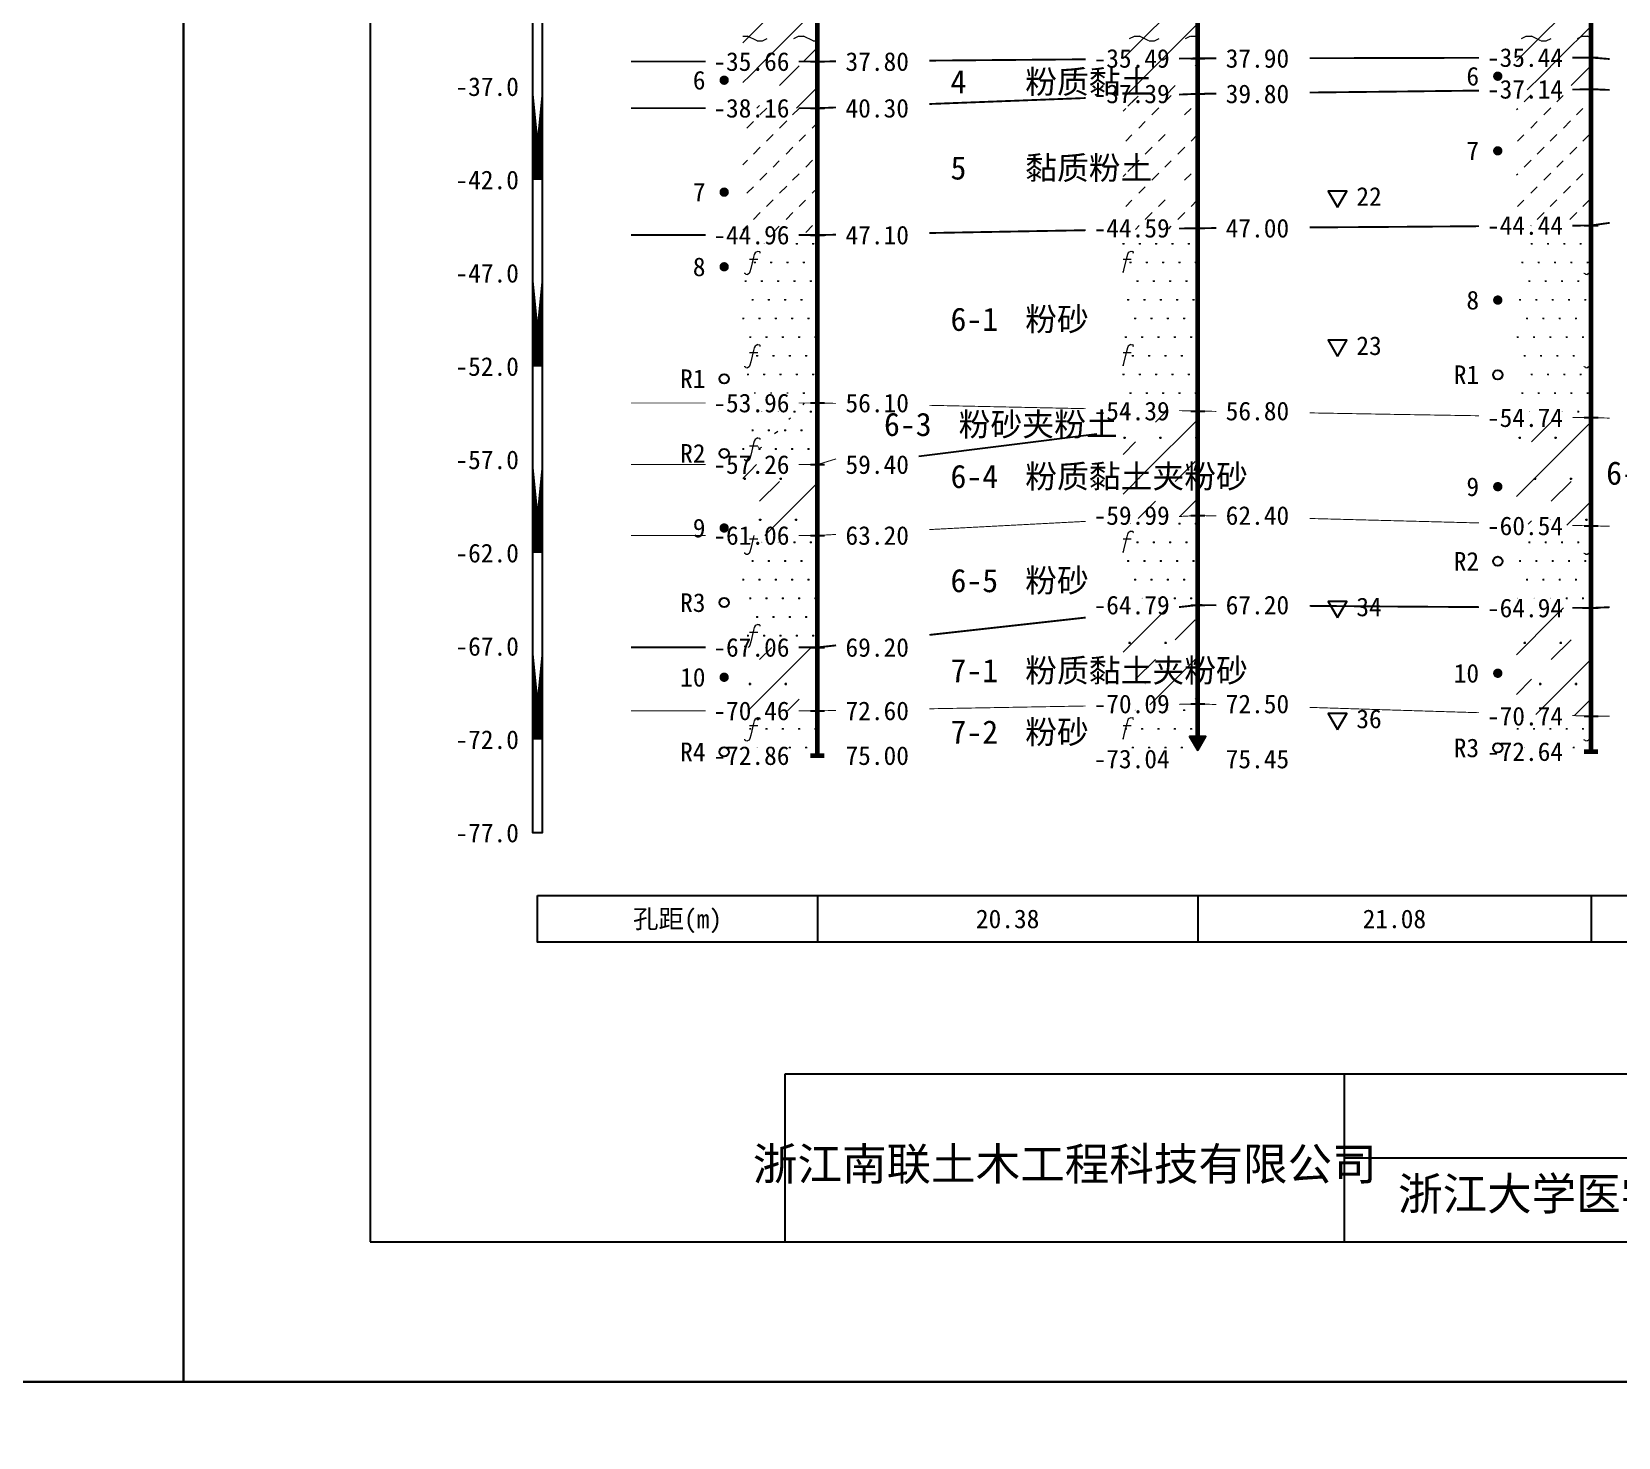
# Model space of a CAD drawing. Extents: x -37 to 3540, y -1485 to 297.
# Drawn here: x 2886.9 to 3056.9, y -302.9 to -152.3 of the extents above; entities that cross this region are included whole.
import ezdxf
from ezdxf.enums import TextEntityAlignment as Align

# ---------------------------------------------------------------- set-up
doc = ezdxf.new("R2010")
doc.units = 0
doc.layers.get('0').update_dxf_attribs({"linetype": 'CONTINUOUS'})
for name, color, linetype in [('CURVE', 200, 'CONTINUOUS'), ('FRAME', 7, 'CONTINUOUS'), ('HOLE', 41, 'CONTINUOUS'), ('RULER', 7, 'CONTINUOUS'), ('SAMPLE', 1, 'CONTINUOUS'), ('STRATUM', 241, 'CONTINUOUS')]:
    doc.layers.add(name, color=color, linetype=linetype)
doc.layers.add('HATCH', color=7, linetype='CONTINUOUS', lineweight=13)
doc.styles.add('ST', font='')
doc.styles.get('ST').set_extended_font_data('SimSun')
pattern_1 = [(45, (2934.1222, -297), (-2.12132, 2.12132), [10, 0]), (26.565, (2935.1963, -297.2536), (5.999823, 5.999812), [0.567, -12.849]), (0, (2934.6293, -297.2536), (0, 6), [0.567, -5.433]), (26.565, (2932.541, -297), (5.999823, 5.999812), [0.567, -12.849]), (0, (2933.048, -296.7464), (0, 6), [0.567, -5.433]), (153.435, (2934.6293, -297.2536), (-5.999818, -5e-06), [1.134, -12.2826]), (26.565, (2938.1963, -294.2536), (5.999823, 5.999812), [0.567, -12.849]), (0, (2937.6293, -294.2536), (0, 6), [0.567, -5.433]), (26.565, (2935.541, -294), (5.999823, 5.999812), [0.567, -12.849]), (0, (2936.048, -293.7464), (0, 6), [0.567, -5.433]), (153.435, (2937.6293, -294.2536), (-5.999818, -5e-06), [1.134, -12.2826])]
pattern_2 = [(45, (2934.122, -297), (-4.24264, 4.24264), [10, 0]), (45, (2935.183, -300.182), (-2.12132, 6.36396), [3, -3])]
pattern_3 = [(45, (2934.122, -297), (-6e-07, 6.99998), [0.9473, -8.9522]), (45, (2935.522, -295.6), (-6e-07, 6.99998), [0.9869, -8.9126]), (45, (2936.922, -294.2), (-6e-07, 6.99998), [1.06018, -8.83931]), (45, (2938.322, -292.8), (-6e-07, 6.99998), [0.94918, -8.95032]), (45, (2939.722, -291.4), (-6e-07, 6.99998), [1.0365, -8.863]), (45, (2937.622, -297), (-6e-07, 6.99998), [1.01335, -8.88615]), (45, (2939.022, -295.6), (-6e-07, 6.99998), [1.07896, -12.12037]), (45, (2940.422, -294.2), (-6e-07, 6.99998), [0.99882, -8.90067]), (45, (2934.822, -292.8), (-4e-07, 6.99998), [1.05533, -8.84416]), (45, (2936.222, -291.4), (-4e-07, 6.99998), [1.0365, -8.863])]
pattern_4 = [(82.875, (2933.2876, -298.206), (0.000369, 10.0001764), [0.0893, -80.5337]), (143.13, (2933.3886, -298.2818), (-29.999964, 20.000054), [0.12627, -49.87373]), (172.875, (2933.5658, -298.304), (-70.000246, 9.99966), [0.17857, -80.44443]), (206.565, (2933.7443, -298.2147), (-9.9997, -9.99969), [0.19954, -22.16046]), (243.435, (2933.8335, -298.0363), (9e-06, -9.9997), [0.19954, -22.16146]), (255.964, (2933.9228, -297.679), (-0.0002, -9.9995), [0.36813, -40.86287]), (255.964, (2934.2328, -296.439), (-0.0002, -9.9995), [1.2784, -39.9526]), (255.964, (2934.3013, -296.165), (-0.0002, -9.9995), [0.28235, -40.94865]), (216.87, (2934.4916, -295.9108), (-9.999982, -10.000018), [0.12627, -49.87373]), (243.435, (2934.3906, -295.9865), (9e-06, -9.9997), [0.19954, -22.16146]), (206.565, (2934.67, -295.8215), (-9.9997, -9.99969), [0.19954, -22.16046]), (172.875, (2934.8472, -295.8437), (-70.000246, 9.99966), [0.17857, -80.44443]), (143.13, (2934.9482, -295.9194), (-29.999964, 20.000054), [0.12627, -49.87373]), (82.875, (2934.9372, -296.008), (0.000369, 10.000176), [0.0893, -80.5337]), (0, (2933.792, -296.66), (0, 10), [0.89286, -9.10714]), (0, (2934.1472, -297), (1, 2), [0, -1.75]), (0, (2934.1222, -296.975), (1, 2), [0, -1.75]), (0, (2934.1222, -297), (1, 2), [0, -1.75]), (0, (2934.0972, -297), (1, 2), [0, -1.75]), (0, (2934.1222, -297.025), (1, 2), [0, -1.75])]
pattern_5 = [(82.875, (2932.286, -299.6533), (0.000812, 22.00039), [0.1964, -177.1742]), (143.13, (2932.5083, -299.82), (-65.99992, 44.00012), [0.2778, -109.7222]), (172.875, (2932.898, -299.8687), (-154.00054, 21.999253), [0.3929, -176.9777]), (206.565, (2933.291, -299.672), (-21.99935, -21.9993), [0.439, -48.753]), (243.435, (2933.487, -299.28), (2e-05, -21.99933), [0.439, -48.7552]), (255.964, (2933.6835, -298.494), (-0.00044, -21.9989), [0.8099, -89.8983]), (255.964, (2934.3656, -295.7656), (-0.00044, -21.9989), [2.8124, -87.8958]), (255.964, (2934.516, -295.163), (-0.00044, -21.9989), [0.6212, -90.087]), (216.87, (2934.935, -294.6037), (-21.99996, -22.00004), [0.2778, -109.7222]), (243.435, (2934.713, -294.77), (2e-05, -21.99933), [0.439, -48.7552]), (206.565, (2935.327, -294.407), (-21.99935, -21.9993), [0.439, -48.753]), (172.875, (2935.7172, -294.456), (-154.00054, 21.999253), [0.3929, -176.9777]), (143.13, (2935.9395, -294.6228), (-65.99992, 44.00012), [0.2778, -109.7222]), (82.875, (2935.9151, -294.8177), (0.00081, 22.00039), [0.1964, -177.1742]), (0, (2933.397, -296.252), (0, 22), [1.9643, -20.0357]), (0, (2934.177, -297), (2.2, 4.4), [0, -3.85]), (0, (2934.122, -296.945), (2.2, 4.4), [0, -3.85]), (0, (2934.122, -297), (2.2, 4.4), [0, -3.85]), (0, (2934.067, -297), (2.2, 4.4), [0, -3.85]), (0, (2934.122, -297.055), (2.2, 4.4), [0, -3.85])]

# ---------------------------------------------------------------- blocks, each defined once
blk = doc.blocks.new('图签_A3长')
for p, q in [((0, 18), (-380, 18)), ((-380, 18), (-380, 0)), ((-320, 0), (-320, 18)), ((-320, 9), (0, 9)), ((-380, 0), (0, 0))]:
    blk.add_line(p, q)
at = {"style": 'ST'}
for tag, p in [('01＿单位名称', (-349.98, 8.36)), ('02＿工程名称', (-271.3, 5.16)), ('04＿工程编号', (-176.51, 4.65)), ('05＿日期', (-35.59, 4.65)), ('06＿图号', (-11.16, 4.91))]:
    blk.add_attdef(tag, text='', height=3.5, dxfattribs=at).set_placement(p, align=Align.MIDDLE_CENTER)
at = {"style": 'ST', "width": 0.85}
blk.add_attdef('03＿图件名称', text='', height=3, dxfattribs=at).set_placement((-205.49, 5.05), align=Align.MIDDLE_CENTER)
blk = doc.blocks.new('Trigon')
blk.add_hatch(color=256).paths.add_polyline_path([(-0.87, 1.5), (0, 0), (0.87, 1.5)])
blk.add_lwpolyline([(0, 0), (0.87, 1.5), (-0.87, 1.5)], close=True)
blk = doc.blocks.new('SampleSoilUndisturbed')
at = {"const_width": 0.5}
blk.add_lwpolyline([(-0.25, 0, 1), (0.25, 0, 1)], format="xyb", close=True, dxfattribs=at)
blk = doc.blocks.new('SampleSoilDisturbed')
blk.add_circle((0, 0), 0.5)
blk = doc.blocks.new('TrigonHollow')
blk.add_lwpolyline([(0, -1.15), (1, 0.58), (-1, 0.58)], close=True)

msp = doc.modelspace()

# ---------------------------------------------------------------- hatches: boundary and pattern name
at = {"layer": 'HATCH'}
h = msp.add_hatch(dxfattribs=at)
h.set_pattern_fill('YNNT', color=251, style=0)
h.set_pattern_definition(pattern_1)
h.paths.add_polyline_path([(3011.84, -140.93), (3003.84, -141.7), (3003.84, -155.2), (3011.84, -155.13)])
h.paths.add_polyline_path([(2992.54, -151.83), (3012.04, -151.83), (3012.04, -146.95), (2992.54, -146.95)], flags=9)
h.paths.add_polyline_path([(2999.77, -156.62), (3009.33, -156.62), (3009.33, -153.69), (2999.77, -153.69)], flags=9)
h.paths.add_polyline_path([(2999.77, -142.42), (3009.33, -142.42), (3009.33, -139.49), (2999.77, -139.49)], flags=9)
h = msp.add_hatch(dxfattribs=at)
h.set_pattern_fill('YNNT', color=251, style=0)
h.set_pattern_definition(pattern_1)
h.paths.add_polyline_path([(3054, -141.24), (3046, -141.18), (3046, -155.06), (3054, -155.04)])
h.paths.add_polyline_path([(3041.93, -156.53), (3051.49, -156.53), (3051.49, -153.6), (3041.93, -153.6)], flags=9)
h.paths.add_polyline_path([(3041.93, -142.73), (3051.49, -142.73), (3051.49, -139.8), (3041.93, -139.8)], flags=9)
h = msp.add_hatch(dxfattribs=at)
h.set_pattern_fill('YNNT', color=251, style=0)
h.set_pattern_definition(pattern_1)
h.paths.add_polyline_path([(2971.09, -144.87), (2963.09, -144.87), (2963.09, -155.47), (2971.09, -155.47)])
h.paths.add_polyline_path([(2959.02, -156.96), (2968.58, -156.96), (2968.58, -154.02), (2959.02, -154.02)], flags=9)
h.paths.add_polyline_path([(2959.02, -146.36), (2968.58, -146.36), (2968.58, -143.42), (2959.02, -143.42)], flags=9)
h = msp.add_hatch(dxfattribs=at)
h.set_pattern_fill('FZNT', color=32, style=0)
h.set_pattern_definition(pattern_2)
h.paths.add_polyline_path([(2971.09, -155.47), (2963.09, -155.47), (2963.09, -160.47), (2971.09, -160.47)])
h.paths.add_polyline_path([(2959.02, -161.96), (2968.58, -161.96), (2968.58, -159.02), (2959.02, -159.02)], flags=9)
h.paths.add_polyline_path([(2959.02, -156.96), (2968.58, -156.96), (2968.58, -154.02), (2959.02, -154.02)], flags=9)
h = msp.add_hatch(dxfattribs=at)
h.set_pattern_fill('FZNT', color=32, style=0)
h.set_pattern_definition(pattern_2)
h.paths.add_polyline_path([(3011.84, -155.13), (3003.84, -155.2), (3003.84, -159.23), (3011.84, -158.93)])
h.paths.add_polyline_path([(2992.53, -160.08), (3008.48, -160.08), (3008.48, -155.13), (2992.53, -155.13)], flags=9)
h.paths.add_polyline_path([(2999.77, -160.42), (3009.33, -160.42), (3009.33, -157.49), (2999.77, -157.49)], flags=9)
h.paths.add_polyline_path([(2999.77, -156.62), (3009.33, -156.62), (3009.33, -153.69), (2999.77, -153.69)], flags=9)
h = msp.add_hatch(dxfattribs=at)
h.set_pattern_fill('FZNT', color=32, style=0)
h.set_pattern_definition(pattern_2)
h.paths.add_polyline_path([(3054, -155.04), (3046, -155.06), (3046, -158.53), (3054, -158.44)])
h.paths.add_polyline_path([(3041.93, -159.93), (3051.49, -159.93), (3051.49, -157), (3041.93, -157)], flags=9)
h.paths.add_polyline_path([(3041.93, -156.53), (3051.49, -156.53), (3051.49, -153.6), (3041.93, -153.6)], flags=9)
h = msp.add_hatch(dxfattribs=at)
h.set_pattern_fill('NZFT', color=52, style=0)
h.set_pattern_definition(pattern_3)
h.paths.add_polyline_path([(3011.84, -158.93), (3003.84, -159.23), (3003.84, -173.48), (3011.84, -173.33)])
h.paths.add_polyline_path([(2992.53, -169.31), (3008.48, -169.31), (3008.48, -164.36), (2992.53, -164.36)], flags=9)
h.paths.add_polyline_path([(2999.77, -174.82), (3009.33, -174.82), (3009.33, -171.89), (2999.77, -171.89)], flags=9)
h.paths.add_polyline_path([(2999.77, -160.42), (3009.33, -160.42), (3009.33, -157.49), (2999.77, -157.49)], flags=9)
h = msp.add_hatch(dxfattribs=at)
h.set_pattern_fill('NZFT', color=52, style=0)
h.set_pattern_definition(pattern_3)
h.paths.add_polyline_path([(3054, -158.44), (3046, -158.53), (3046, -173.1), (3054, -173.04)])
h.paths.add_polyline_path([(3041.94, -174.53), (3051.49, -174.53), (3051.49, -171.63), (3041.94, -171.63)], flags=9)
h.paths.add_polyline_path([(3041.93, -159.93), (3051.49, -159.93), (3051.49, -157), (3041.93, -157)], flags=9)
h = msp.add_hatch(dxfattribs=at)
h.set_pattern_fill('NZFT', color=52, style=0)
h.set_pattern_definition(pattern_3)
h.paths.add_polyline_path([(2971.09, -160.47), (2963.09, -160.47), (2963.09, -174.07), (2971.09, -174.07)])
h.paths.add_polyline_path([(2959.02, -175.56), (2968.58, -175.56), (2968.58, -172.62), (2959.02, -172.62)], flags=9)
h.paths.add_polyline_path([(2959.02, -161.96), (2968.58, -161.96), (2968.58, -159.02), (2959.02, -159.02)], flags=9)
h = msp.add_hatch(dxfattribs=at)
h.set_pattern_fill('FS', color=142, style=0)
h.set_pattern_definition(pattern_4)
h.paths.add_polyline_path([(3054, -173.04), (3046, -173.1), (3046, -193.51), (3054, -193.64)])
h.paths.add_polyline_path([(3041.94, -195.13), (3051.49, -195.13), (3051.49, -192.23), (3041.94, -192.23)], flags=9)
h.paths.add_polyline_path([(3041.94, -174.53), (3051.49, -174.53), (3051.49, -171.63), (3041.94, -171.63)], flags=9)
h = msp.add_hatch(dxfattribs=at)
h.set_pattern_fill('FS', color=142, style=0)
h.set_pattern_definition(pattern_4)
h.paths.add_polyline_path([(2971.09, -174.07), (2963.09, -174.07), (2963.09, -192.07), (2971.09, -192.07)])
h.paths.add_polyline_path([(2959.02, -193.56), (2968.58, -193.56), (2968.58, -190.62), (2959.02, -190.62)], flags=9)
h.paths.add_polyline_path([(2959.02, -175.56), (2968.58, -175.56), (2968.58, -172.62), (2959.02, -172.62)], flags=9)
h = msp.add_hatch(dxfattribs=at)
h.set_pattern_fill('FS', color=142, style=0)
h.set_pattern_definition(pattern_4)
h.paths.add_polyline_path([(3011.84, -173.33), (3003.84, -173.48), (3003.84, -192.76), (3011.84, -192.93)])
h.paths.add_polyline_path([(2999.77, -194.42), (3009.33, -194.42), (3009.33, -191.49), (2999.77, -191.49)], flags=9)
h.paths.add_polyline_path([(2999.77, -174.82), (3009.33, -174.82), (3009.33, -171.89), (2999.77, -171.89)], flags=9)
h = msp.add_hatch(dxfattribs=at)
h.set_pattern_fill('FS', color=142, style=0)
h.set_pattern_definition(pattern_4)
h.paths.add_polyline_path([(2971.09, -192.07), (2963.09, -192.07), (2963.09, -198.67), (2971.09, -198.67)])
h.paths.add_polyline_path([(2959.02, -200.16), (2968.58, -200.16), (2968.58, -197.22), (2959.02, -197.22)], flags=9)
h.paths.add_polyline_path([(2959.02, -193.56), (2968.58, -193.56), (2968.58, -190.62), (2959.02, -190.62)], flags=9)
h = msp.add_hatch(dxfattribs=at)
h.set_pattern_fill('SZFT', color=142, scale=2.2, style=0)
h.set_pattern_definition([(45, (2934.122, -297), (-2e-06, 15.4), [4.3383, -17.4406]), (45, (2940.31, -290.777), (-2e-06, 15.4), [4.386, -17.3928]), (45, (2945.271, -285.819), (-2e-06, 15.4), [3.99, -17.789]), (26.565, (2934.122, -289.3), (15.4, 15.4), [0.2123, -34.2231]), (36.87, (2935.6622, -287.76), (15.4, 15.4), [0.435, -76.565]), (315, (2941.822, -281.653), (15.4, 3e-06), [0.0727, -21.7062]), (26.565, (2941.822, -297), (15.4, 15.4), [0.3184, -34.117]), (26.565, (2943.362, -295.46), (15.4, 15.4), [0.2316, -34.2038]), (90, (2944.132, -294.69), (-15.4, -1e-06), [0.0633, -15.3367]), (26.565, (2944.902, -293.92), (15.4, 15.4), [0.2002, -68.6707]), (36.87, (2946.4422, -292.38), (15.4, 15.4), [0.2435, -76.7565]), (45, (2947.982, -290.84), (-5e-07, 15.4), [0.24, -21.5388]), (315, (2949.333, -289.195), (15.4, 3e-06), [0.0727, -21.7062]), (36.87, (2937.2022, -286.22), (15.4, 15.4), [0.2249, -76.7751]), (53.13, (2938.7422, -284.68), (30.8, 46.2), [0.2956, -76.7044]), (53.13, (2940.2822, -283.14), (30.8, 46.2), [0.2777, -76.7223])])
h.paths.add_polyline_path([(2971.09, -192.07), (2963.09, -192.07), (2963.09, -198.67), (2971.09, -198.67)])
h.paths.add_polyline_path([(2959.02, -200.16), (2968.58, -200.16), (2968.58, -197.22), (2959.02, -197.22)], flags=9)
h.paths.add_polyline_path([(2959.02, -193.56), (2968.58, -193.56), (2968.58, -190.62), (2959.02, -190.62)], flags=9)
h = msp.add_hatch(dxfattribs=at)
h.set_pattern_fill('FZNT', color=32, style=0)
h.set_pattern_definition(pattern_2)
h.paths.add_polyline_path([(3011.84, -192.93), (3003.84, -192.76), (3003.84, -204.55), (3011.84, -204.13)])
h.paths.add_polyline_path([(2992.53, -202.37), (3019.2, -202.37), (3019.2, -197.43), (2992.53, -197.43)], flags=9)
h.paths.add_polyline_path([(2985.4, -196.8), (3004.92, -196.8), (3004.92, -191.86), (2985.4, -191.86)], flags=9)
h.paths.add_polyline_path([(2999.77, -205.62), (3009.33, -205.62), (3009.33, -202.69), (2999.77, -202.69)], flags=9)
h.paths.add_polyline_path([(2999.77, -194.42), (3009.33, -194.42), (3009.33, -191.49), (2999.77, -191.49)], flags=9)
h = msp.add_hatch(dxfattribs=at)
h.set_pattern_fill('FS', color=32, scale=2.2, style=0)
h.set_pattern_definition(pattern_5)
h.paths.add_polyline_path([(3011.84, -192.93), (3003.84, -192.76), (3003.84, -204.55), (3011.84, -204.13)])
h.paths.add_polyline_path([(2992.53, -202.37), (3019.2, -202.37), (3019.2, -197.43), (2992.53, -197.43)], flags=9)
h.paths.add_polyline_path([(2985.4, -196.8), (3004.92, -196.8), (3004.92, -191.86), (2985.4, -191.86)], flags=9)
h.paths.add_polyline_path([(2999.77, -205.62), (3009.33, -205.62), (3009.33, -202.69), (2999.77, -202.69)], flags=9)
h.paths.add_polyline_path([(2999.77, -194.42), (3009.33, -194.42), (3009.33, -191.49), (2999.77, -191.49)], flags=9)
h = msp.add_hatch(dxfattribs=at)
h.set_pattern_fill('FZNT', color=32, style=0)
h.set_pattern_definition(pattern_2)
h.paths.add_polyline_path([(3054, -193.64), (3046, -193.51), (3046, -205.03), (3054, -205.24)])
h.paths.add_polyline_path([(3041.93, -206.73), (3051.49, -206.73), (3051.49, -203.8), (3041.93, -203.8)], flags=9)
h.paths.add_polyline_path([(3041.94, -195.13), (3051.49, -195.13), (3051.49, -192.23), (3041.94, -192.23)], flags=9)
h = msp.add_hatch(dxfattribs=at)
h.set_pattern_fill('FS', color=32, scale=2.2, style=0)
h.set_pattern_definition(pattern_5)
h.paths.add_polyline_path([(3054, -193.64), (3046, -193.51), (3046, -205.03), (3054, -205.24)])
h.paths.add_polyline_path([(3041.93, -206.73), (3051.49, -206.73), (3051.49, -203.8), (3041.93, -203.8)], flags=9)
h.paths.add_polyline_path([(3041.94, -195.13), (3051.49, -195.13), (3051.49, -192.23), (3041.94, -192.23)], flags=9)
h = msp.add_hatch(dxfattribs=at)
h.set_pattern_fill('FZNT', color=32, style=0)
h.set_pattern_definition(pattern_2)
h.paths.add_polyline_path([(2971.09, -198.67), (2963.09, -198.67), (2963.09, -206.27), (2971.09, -206.27)])
h.paths.add_polyline_path([(2959.02, -207.76), (2968.58, -207.76), (2968.58, -204.82), (2959.02, -204.82)], flags=9)
h.paths.add_polyline_path([(2959.02, -200.16), (2968.58, -200.16), (2968.58, -197.22), (2959.02, -197.22)], flags=9)
h = msp.add_hatch(dxfattribs=at)
h.set_pattern_fill('FS', color=32, scale=2.2, style=0)
h.set_pattern_definition(pattern_5)
h.paths.add_polyline_path([(2971.09, -198.67), (2963.09, -198.67), (2963.09, -206.27), (2971.09, -206.27)])
h.paths.add_polyline_path([(2959.02, -207.76), (2968.58, -207.76), (2968.58, -204.82), (2959.02, -204.82)], flags=9)
h.paths.add_polyline_path([(2959.02, -200.16), (2968.58, -200.16), (2968.58, -197.22), (2959.02, -197.22)], flags=9)
h = msp.add_hatch(dxfattribs=at)
h.set_pattern_fill('FS', color=142, style=0)
h.set_pattern_definition(pattern_4)
h.paths.add_polyline_path([(3011.84, -204.13), (3003.84, -204.55), (3003.84, -214.62), (3011.84, -213.73)])
h.paths.add_polyline_path([(2999.77, -215.22), (3009.33, -215.22), (3009.33, -212.29), (2999.77, -212.29)], flags=9)
h.paths.add_polyline_path([(2999.77, -205.62), (3009.33, -205.62), (3009.33, -202.69), (2999.77, -202.69)], flags=9)
h = msp.add_hatch(dxfattribs=at)
h.set_pattern_fill('FS', color=142, style=0)
h.set_pattern_definition(pattern_4)
h.paths.add_polyline_path([(3054, -205.24), (3046, -205.03), (3046, -213.98), (3054, -214.04)])
h.paths.add_polyline_path([(3041.93, -215.53), (3051.49, -215.53), (3051.49, -212.6), (3041.93, -212.6)], flags=9)
h.paths.add_polyline_path([(3041.93, -206.73), (3051.49, -206.73), (3051.49, -203.8), (3041.93, -203.8)], flags=9)
h = msp.add_hatch(dxfattribs=at)
h.set_pattern_fill('FS', color=142, style=0)
h.set_pattern_definition(pattern_4)
h.paths.add_polyline_path([(2971.09, -206.27), (2963.09, -206.27), (2963.09, -218.27), (2971.09, -218.27)])
h.paths.add_polyline_path([(2959.02, -219.76), (2968.58, -219.76), (2968.58, -216.82), (2959.02, -216.82)], flags=9)
h.paths.add_polyline_path([(2959.02, -207.76), (2968.58, -207.76), (2968.58, -204.82), (2959.02, -204.82)], flags=9)
h = msp.add_hatch(dxfattribs=at)
h.set_pattern_fill('FZNT', color=32, style=0)
h.set_pattern_definition(pattern_2)
h.paths.add_polyline_path([(3011.84, -213.73), (3003.84, -214.62), (3003.84, -224.48), (3011.84, -224.33)])
h.paths.add_polyline_path([(2992.53, -223.18), (3019.2, -223.18), (3019.2, -218.24), (2992.53, -218.24)], flags=9)
h.paths.add_polyline_path([(2999.77, -225.82), (3009.33, -225.82), (3009.33, -222.89), (2999.77, -222.89)], flags=9)
h.paths.add_polyline_path([(2999.77, -215.22), (3009.33, -215.22), (3009.33, -212.29), (2999.77, -212.29)], flags=9)
h = msp.add_hatch(dxfattribs=at)
h.set_pattern_fill('FS', color=32, scale=2.2, style=0)
h.set_pattern_definition(pattern_5)
h.paths.add_polyline_path([(3011.84, -213.73), (3003.84, -214.62), (3003.84, -224.48), (3011.84, -224.33)])
h.paths.add_polyline_path([(2992.53, -223.18), (3019.2, -223.18), (3019.2, -218.24), (2992.53, -218.24)], flags=9)
h.paths.add_polyline_path([(2999.77, -225.82), (3009.33, -225.82), (3009.33, -222.89), (2999.77, -222.89)], flags=9)
h.paths.add_polyline_path([(2999.77, -215.22), (3009.33, -215.22), (3009.33, -212.29), (2999.77, -212.29)], flags=9)
h = msp.add_hatch(dxfattribs=at)
h.set_pattern_fill('FZNT', color=32, style=0)
h.set_pattern_definition(pattern_2)
h.paths.add_polyline_path([(3054, -214.04), (3046, -213.98), (3046, -225.39), (3054, -225.64)])
h.paths.add_polyline_path([(3041.93, -227.13), (3051.49, -227.13), (3051.49, -224.2), (3041.93, -224.2)], flags=9)
h.paths.add_polyline_path([(3041.93, -215.53), (3051.49, -215.53), (3051.49, -212.6), (3041.93, -212.6)], flags=9)
h = msp.add_hatch(dxfattribs=at)
h.set_pattern_fill('FS', color=32, scale=2.2, style=0)
h.set_pattern_definition(pattern_5)
h.paths.add_polyline_path([(3054, -214.04), (3046, -213.98), (3046, -225.39), (3054, -225.64)])
h.paths.add_polyline_path([(3041.93, -227.13), (3051.49, -227.13), (3051.49, -224.2), (3041.93, -224.2)], flags=9)
h.paths.add_polyline_path([(3041.93, -215.53), (3051.49, -215.53), (3051.49, -212.6), (3041.93, -212.6)], flags=9)
h = msp.add_hatch(dxfattribs=at)
h.set_pattern_fill('FZNT', color=32, style=0)
h.set_pattern_definition(pattern_2)
h.paths.add_polyline_path([(2971.09, -218.27), (2963.09, -218.27), (2963.09, -225.07), (2971.09, -225.07)])
h.paths.add_polyline_path([(2959.02, -226.56), (2968.58, -226.56), (2968.58, -223.62), (2959.02, -223.62)], flags=9)
h.paths.add_polyline_path([(2959.02, -219.76), (2968.58, -219.76), (2968.58, -216.82), (2959.02, -216.82)], flags=9)
h = msp.add_hatch(dxfattribs=at)
h.set_pattern_fill('FS', color=32, scale=2.2, style=0)
h.set_pattern_definition(pattern_5)
h.paths.add_polyline_path([(2971.09, -218.27), (2963.09, -218.27), (2963.09, -225.07), (2971.09, -225.07)])
h.paths.add_polyline_path([(2959.02, -226.56), (2968.58, -226.56), (2968.58, -223.62), (2959.02, -223.62)], flags=9)
h.paths.add_polyline_path([(2959.02, -219.76), (2968.58, -219.76), (2968.58, -216.82), (2959.02, -216.82)], flags=9)
h = msp.add_hatch(dxfattribs=at)
h.set_pattern_fill('FS', color=142, style=0)
h.set_pattern_definition(pattern_4)
h.paths.add_polyline_path([(2971.09, -225.07), (2963.09, -225.07), (2963.09, -229.87), (2971.09, -229.87)])
h.paths.add_polyline_path([(2959.02, -231.36), (2968.58, -231.36), (2968.58, -228.42), (2959.02, -228.42)], flags=9)
h.paths.add_polyline_path([(2959.02, -226.56), (2968.58, -226.56), (2968.58, -223.62), (2959.02, -223.62)], flags=9)
h = msp.add_hatch(dxfattribs=at)
h.set_pattern_fill('FS', color=142, style=0)
h.set_pattern_definition(pattern_4)
h.paths.add_polyline_path([(3011.84, -224.33), (3003.84, -224.48), (3003.84, -229.33), (3011.84, -229.33), (3010.98, -227.83), (3011.84, -227.83)])
h.paths.add_polyline_path([(2999.77, -231.72), (3009.33, -231.72), (3009.33, -228.79), (2999.77, -228.79)], flags=9)
h.paths.add_polyline_path([(2999.77, -225.82), (3009.33, -225.82), (3009.33, -222.89), (2999.77, -222.89)], flags=9)
h = msp.add_hatch(dxfattribs=at)
h.set_pattern_fill('FS', color=142, style=0)
h.set_pattern_definition(pattern_4)
h.paths.add_polyline_path([(3054, -225.64), (3046, -225.39), (3046, -229.44), (3054, -229.44)])
h.paths.add_polyline_path([(3041.93, -230.93), (3051.49, -230.93), (3051.49, -228), (3041.93, -228)], flags=9)
h.paths.add_polyline_path([(3041.93, -227.13), (3051.49, -227.13), (3051.49, -224.2), (3041.93, -224.2)], flags=9)

# ---------------------------------------------------------------- linework, layer by layer
at = {"layer": 'FRAME', "color": 245, "linetype": 'Continuous'}
for p, q in [((2903.15, 0), (2903.15, -297)), ((2903.15, -297), (3367.58, -297))]:
    msp.add_line(p, q, dxfattribs=at)
at = {"layer": 'FRAME', "linetype": 'Continuous'}
for p, q in [((2923.15, -15), (2923.15, -282)), ((2923.15, -282), (3334.12, -282))]:
    msp.add_line(p, q, dxfattribs=at)
at = {"layer": 'FRAME', "color": 245, "linetype": 'Continuous'}
for points in [[(2483.15, -297), (2903.15, -297), (2903.15, 0), (2483.15, 0)], [(2699.8, -594), (3119.8, -594), (3119.8, -297), (2699.8, -297)]]:
    msp.add_lwpolyline(points, close=True, dxfattribs=at)
at = {"layer": 'HOLE', "linetype": 'Continuous', "const_width": 0.5}
for points in [[(2971.09, -79.87), (2971.09, -229.87)], [(3011.84, -79.33), (3011.84, -228.03)], [(3054, -79.44), (3054, -229.44)], [(3053.25, -229.44), (3054.75, -229.44)], [(2970.34, -229.87), (2971.84, -229.87)]]:
    msp.add_lwpolyline(points, dxfattribs=at)
at = {"layer": 'HOLE', "linetype": 'Continuous'}
for points in [[(2970.34, -155.47), (2971.84, -155.47)], [(3011.09, -155.13), (3012.59, -155.13)], [(3053.25, -155.04), (3054.75, -155.04)], [(3011.09, -158.93), (3012.59, -158.93)], [(3053.25, -158.44), (3054.75, -158.44)], [(2970.34, -160.47), (2971.84, -160.47)], [(3011.09, -173.33), (3012.59, -173.33)], [(3053.25, -173.04), (3054.75, -173.04)], [(2970.34, -174.07), (2971.84, -174.07)], [(2970.34, -192.07), (2971.84, -192.07)], [(3011.09, -192.93), (3012.59, -192.93)], [(3053.25, -193.64), (3054.75, -193.64)], [(2970.34, -198.67), (2971.84, -198.67)], [(3011.09, -204.13), (3012.59, -204.13)], [(3053.25, -205.24), (3054.75, -205.24)], [(2970.34, -206.27), (2971.84, -206.27)], [(3011.09, -213.73), (3012.59, -213.73)], [(3053.25, -214.04), (3054.75, -214.04)], [(2970.34, -218.27), (2971.84, -218.27)], [(3011.09, -224.33), (3012.59, -224.33)], [(2970.34, -225.07), (2971.84, -225.07)], [(3053.25, -225.64), (3054.75, -225.64)]]:
    msp.add_lwpolyline(points, dxfattribs=at)
at = {"layer": 'RULER', "linetype": 'Continuous'}
for points in [[(2940.59, -78.16), (2941.59, -78.16), (2941.59, -238.16), (2940.59, -238.16)], [(2941.09, -244.87), (2971.09, -244.87), (2971.09, -249.87), (2941.09, -249.87)]]:
    msp.add_lwpolyline(points, close=True, dxfattribs=at)
at = {"layer": 'RULER', "linetype": 'Continuous', "const_width": 1}
for points in [[(2941.09, -158.16), (2941.09, -168.16)], [(2941.09, -178.16), (2941.09, -188.16)], [(2941.09, -198.16), (2941.09, -208.16)], [(2941.09, -218.16), (2941.09, -228.16)]]:
    msp.add_lwpolyline(points, close=True, dxfattribs=at)
at = {"layer": 'RULER', "linetype": 'Continuous'}
for points in [[(2971.09, -244.87), (3011.84, -244.87), (3011.84, -249.87), (2971.09, -249.87)], [(3011.84, -244.87), (3054, -244.87), (3054, -249.87), (3011.84, -249.87)], [(3054, -244.87), (3090.56, -244.87), (3090.56, -249.87), (3054, -249.87)]]:
    msp.add_lwpolyline(points, dxfattribs=at)
at = {"layer": 'STRATUM', "linetype": 'Continuous'}
for points, const_width in [([(2951.09, -155.47), (2959.09, -155.47)], 0.2), ([(2969.09, -155.47), (2971.09, -155.47), (2973.09, -155.45)], 0.2), ([(2983.09, -155.37), (2991.47, -155.3), (2999.84, -155.23)], 0.2), ([(3009.84, -155.15), (3011.84, -155.13), (3013.84, -155.13)], 0.2), ([(3023.84, -155.11), (3032.92, -155.09), (3042, -155.07)], 0.2), ([(3052, -155.05), (3054, -155.04), (3056, -155.2)], 0.2), ([(2983.09, -160.02), (2991.47, -159.7), (2999.84, -159.38)], 0.2), ([(3009.84, -159.01), (3011.84, -158.93), (3013.84, -158.91)], 0.2), ([(3023.84, -158.79), (3032.92, -158.69), (3042, -158.58)], 0.2), ([(3052, -158.47), (3054, -158.44), (3056, -158.51)], 0.2), ([(2951.09, -160.47), (2959.09, -160.47)], 0.2), ([(2969.09, -160.47), (2971.09, -160.47), (2973.09, -160.39)], 0.2), ([(3009.84, -173.37), (3011.84, -173.33), (3013.84, -173.32)], 0.2), ([(3023.84, -173.25), (3032.92, -173.19), (3042, -173.12)], 0.2), ([(3052, -173.06), (3054, -173.04), (3056, -172.76)], 0.2), ([(2951.09, -174.07), (2959.09, -174.07)], 0.2), ([(2969.09, -174.07), (2971.09, -174.07), (2973.09, -174.03)], 0.2), ([(2983.09, -173.85), (2991.47, -173.7), (2999.84, -173.55)], 0.2), ([(2951.09, -192.07), (2959.09, -192.07)], 0.1), ([(2969.09, -192.07), (2971.09, -192.07), (2973.09, -192.11)], 0.1), ([(2983.09, -192.32), (2991.47, -192.5), (2999.84, -192.68)], 0.1), ([(3009.84, -192.89), (3011.84, -192.93), (3013.84, -192.97)], 0.1), ([(3023.84, -193.13), (3032.92, -193.29), (3042, -193.44)], 0.1), ([(3052, -193.61), (3054, -193.64), (3056, -193.69)], 0.1), ([(2951.09, -198.67), (2959.09, -198.67)], 0.1), ([(2969.09, -198.67), (2971.09, -198.67), (2973.09, -198.06)], 0.1), ([(2983.09, -205.64), (2991.47, -205.2), (2999.84, -204.76)], 0.1), ([(3009.84, -204.24), (3011.84, -204.13), (3013.84, -204.18)], 0.1), ([(3023.84, -204.45), (3032.92, -204.69), (3042, -204.93)], 0.1), ([(3052, -205.19), (3054, -205.24), (3056, -205.28)], 0.1), ([(2951.09, -206.27), (2959.09, -206.27)], 0.1), ([(2969.09, -206.27), (2971.09, -206.27), (2973.09, -206.16)], 0.1), ([(3009.84, -213.95), (3011.84, -213.73), (3013.84, -213.75)], 0.2), ([(3023.84, -213.82), (3032.92, -213.89), (3042, -213.95)], 0.2), ([(3052, -214.03), (3054, -214.04), (3056, -213.96)], 0.2), ([(2983.09, -216.93), (2991.47, -216), (2999.84, -215.07)], 0.2), ([(2951.09, -218.27), (2959.09, -218.27)], 0.2), ([(2969.09, -218.27), (2971.09, -218.27), (2973.09, -218.05)], 0.2), ([(3009.84, -224.37), (3011.84, -224.33), (3013.84, -224.39)], 0.1), ([(2951.09, -225.07), (2959.09, -225.07)], 0.1), ([(2969.09, -225.07), (2971.09, -225.07), (2973.09, -225.03)], 0.1), ([(2983.09, -224.85), (2991.47, -224.7), (2999.84, -224.55)], 0.1), ([(3023.84, -224.7), (3032.92, -224.99), (3042, -225.27)], 0.1), ([(3052, -225.58), (3054, -225.64), (3056, -225.64)], 0.1)]:
    msp.add_lwpolyline(points, dxfattribs=dict(at, const_width=const_width))
at = {"layer": 'STRATUM'}
msp.add_lwpolyline([(2981.97, -197.77), (3001.02, -195.36)], dxfattribs=at)

# ---------------------------------------------------------------- block references
at = {"layer": 'CURVE'}
for p in [(3026.84, -169.93), (3026.84, -185.93), (3026.84, -213.93), (3026.84, -225.93)]:
    msp.add_blockref('TrigonHollow', p, dxfattribs=at)
at = {"layer": 'FRAME'}
ref = msp.add_blockref('图签_A3长', (3347.58, -282), dxfattribs=at)
ref.add_attrib('01＿单位名称', '浙江南联土木工程科技有限公司', dxfattribs={"layer": '0', "height": 3.5, "style": 'ST'}).set_placement((2997.59, -273.64), align=Align.MIDDLE_CENTER)
ref.add_attrib('02＿工程名称', '浙江大学医学院附属邵逸夫医院宁波院区', dxfattribs={"layer": '0', "height": 3.5, "style": 'ST'}).set_placement((3076.28, -276.84), align=Align.MIDDLE_CENTER)
at = {"layer": 'HOLE'}
msp.add_blockref('Trigon', (3011.84, -229.33), dxfattribs=at)
at = {"layer": 'SAMPLE'}
for name, p in [('SampleSoilUndisturbed', (2961.09, -157.47)), ('SampleSoilUndisturbed', (3044, -157.04)), ('SampleSoilUndisturbed', (3044, -165.04)), ('SampleSoilUndisturbed', (2961.09, -169.47)), ('SampleSoilUndisturbed', (2961.09, -177.47)), ('SampleSoilUndisturbed', (3044, -181.04)), ('SampleSoilDisturbed', (3044, -189.04)), ('SampleSoilDisturbed', (2961.09, -189.47)), ('SampleSoilDisturbed', (2961.09, -197.47)), ('SampleSoilUndisturbed', (3044, -201.04)), ('SampleSoilUndisturbed', (2961.09, -205.47)), ('SampleSoilDisturbed', (3044, -209.04)), ('SampleSoilDisturbed', (2961.09, -213.47)), ('SampleSoilUndisturbed', (2961.09, -221.47)), ('SampleSoilUndisturbed', (3044, -221.04)), ('SampleSoilDisturbed', (2961.09, -229.47)), ('SampleSoilDisturbed', (3044, -229.04))]:
    msp.add_blockref(name, p, dxfattribs=at)

# ---------------------------------------------------------------- texts
at = {"layer": 'CURVE', "style": 'ST'}
for s, p in [('22', (3028.84, -169.93)), ('23', (3028.84, -185.93)), ('34', (3028.84, -213.93)), ('36', (3028.84, -225.93))]:
    msp.add_text(s, height=2, dxfattribs=at).set_placement(p, align=Align.MIDDLE_LEFT)
at = {"layer": 'HOLE', "style": 'ST'}
for s, p in [('-35.66', (2968.09, -155.47)), ('-35.49', (3008.84, -155.13)), ('-35.44', (3051, -155.04)), ('-37.39', (3008.84, -158.93)), ('-37.14', (3051, -158.44)), ('-38.16', (2968.09, -160.47)), ('-44.96', (2968.09, -174.07)), ('-44.59', (3008.84, -173.33)), ('-44.44', (3051, -173.04)), ('-53.96', (2968.09, -192.07)), ('-54.39', (3008.84, -192.93)), ('-54.74', (3051, -193.64)), ('-57.26', (2968.09, -198.67)), ('-59.99', (3008.84, -204.13)), ('-61.06', (2968.09, -206.27)), ('-60.54', (3051, -205.24)), ('-64.79', (3008.84, -213.73)), ('-64.94', (3051, -214.04)), ('-67.06', (2968.09, -218.27)), ('-70.46', (2968.09, -225.07)), ('-70.09', (3008.84, -224.33)), ('-70.74', (3051, -225.64)), ('-72.86', (2968.09, -229.87)), ('-73.04', (3008.84, -230.23)), ('-72.64', (3051, -229.44))]:
    msp.add_text(s, height=2, dxfattribs=at).set_placement(p, align=Align.MIDDLE_RIGHT)
for s, p in [('37.80', (2974.09, -155.47)), ('37.90', (3014.84, -155.13)), ('39.80', (3014.84, -158.93)), ('40.30', (2974.09, -160.47)), ('47.10', (2974.09, -174.07)), ('47.00', (3014.84, -173.33)), ('56.10', (2974.09, -192.07)), ('56.80', (3014.84, -192.93)), ('59.40', (2974.09, -198.67)), ('62.40', (3014.84, -204.13)), ('63.20', (2974.09, -206.27)), ('67.20', (3014.84, -213.73)), ('69.20', (2974.09, -218.27)), ('72.60', (2974.09, -225.07)), ('72.50', (3014.84, -224.33)), ('75.00', (2974.09, -229.87)), ('75.45', (3014.84, -230.23))]:
    msp.add_text(s, height=2, dxfattribs=at).set_placement(p, align=Align.MIDDLE_LEFT)
at = {"layer": 'RULER', "style": 'ST'}
for s, p in [('-37.0', (2939.09, -158.16)), ('-42.0', (2939.09, -168.16)), ('-47.0', (2939.09, -178.16)), ('-52.0', (2939.09, -188.16)), ('-57.0', (2939.09, -198.16)), ('-62.0', (2939.09, -208.16)), ('-67.0', (2939.09, -218.16)), ('-72.0', (2939.09, -228.16)), ('-77.0', (2939.09, -238.16))]:
    msp.add_text(s, height=2, dxfattribs=at).set_placement(p, align=Align.MIDDLE_RIGHT)
for s, p in [('孔距(m)', (2956.09, -247.37)), ('20.38', (2991.47, -247.37)), ('21.08', (3032.92, -247.37))]:
    msp.add_text(s, height=2, dxfattribs=at).set_placement(p, align=Align.MIDDLE_CENTER)
at = {"layer": 'SAMPLE', "style": 'ST'}
for s, p in [('6', (3042, -157.04)), ('6', (2959.09, -157.47)), ('7', (3042, -165.04)), ('7', (2959.09, -169.47)), ('8', (2959.09, -177.47)), ('8', (3042, -181.04)), ('R1', (2959.09, -189.47)), ('R1', (3042, -189.04)), ('R2', (2959.09, -197.47)), ('9', (3042, -201.04)), ('9', (2959.09, -205.47)), ('R2', (3042, -209.04)), ('R3', (2959.09, -213.47)), ('10', (2959.09, -221.47)), ('10', (3042, -221.04)), ('R4', (2959.09, -229.47)), ('R3', (3042, -229.04))]:
    msp.add_text(s, height=2, dxfattribs=at).set_placement(p, align=Align.MIDDLE_RIGHT)
at = {"layer": 'STRATUM', "style": 'ST'}
for s, p in [('粉质黏土', (2993.35, -157.64)), ('4', (2985.35, -157.64)), ('5', (2985.35, -166.87)), ('黏质粉土', (2993.35, -166.87)), ('6-1', (2985.35, -183.09)), ('粉砂', (2993.35, -183.09)), ('6-3', (2978.22, -194.36)), ('粉砂夹粉土', (2986.22, -194.36)), ('6-4', (2985.35, -199.94)), ('粉质黏土夹粉砂', (2993.35, -199.94)), ('6-4', (3055.62, -199.58)), ('6-5', (2985.35, -211.1)), ('粉砂', (2993.35, -211.1)), ('粉质黏土夹粉砂', (2993.35, -220.75)), ('7-1', (2985.35, -220.75)), ('7-2', (2985.35, -227.34)), ('粉砂', (2993.35, -227.34))]:
    msp.add_text(s, height=2.5, dxfattribs=at).set_placement(p, align=Align.MIDDLE_LEFT)

doc.saveas('drawing.dxf')
